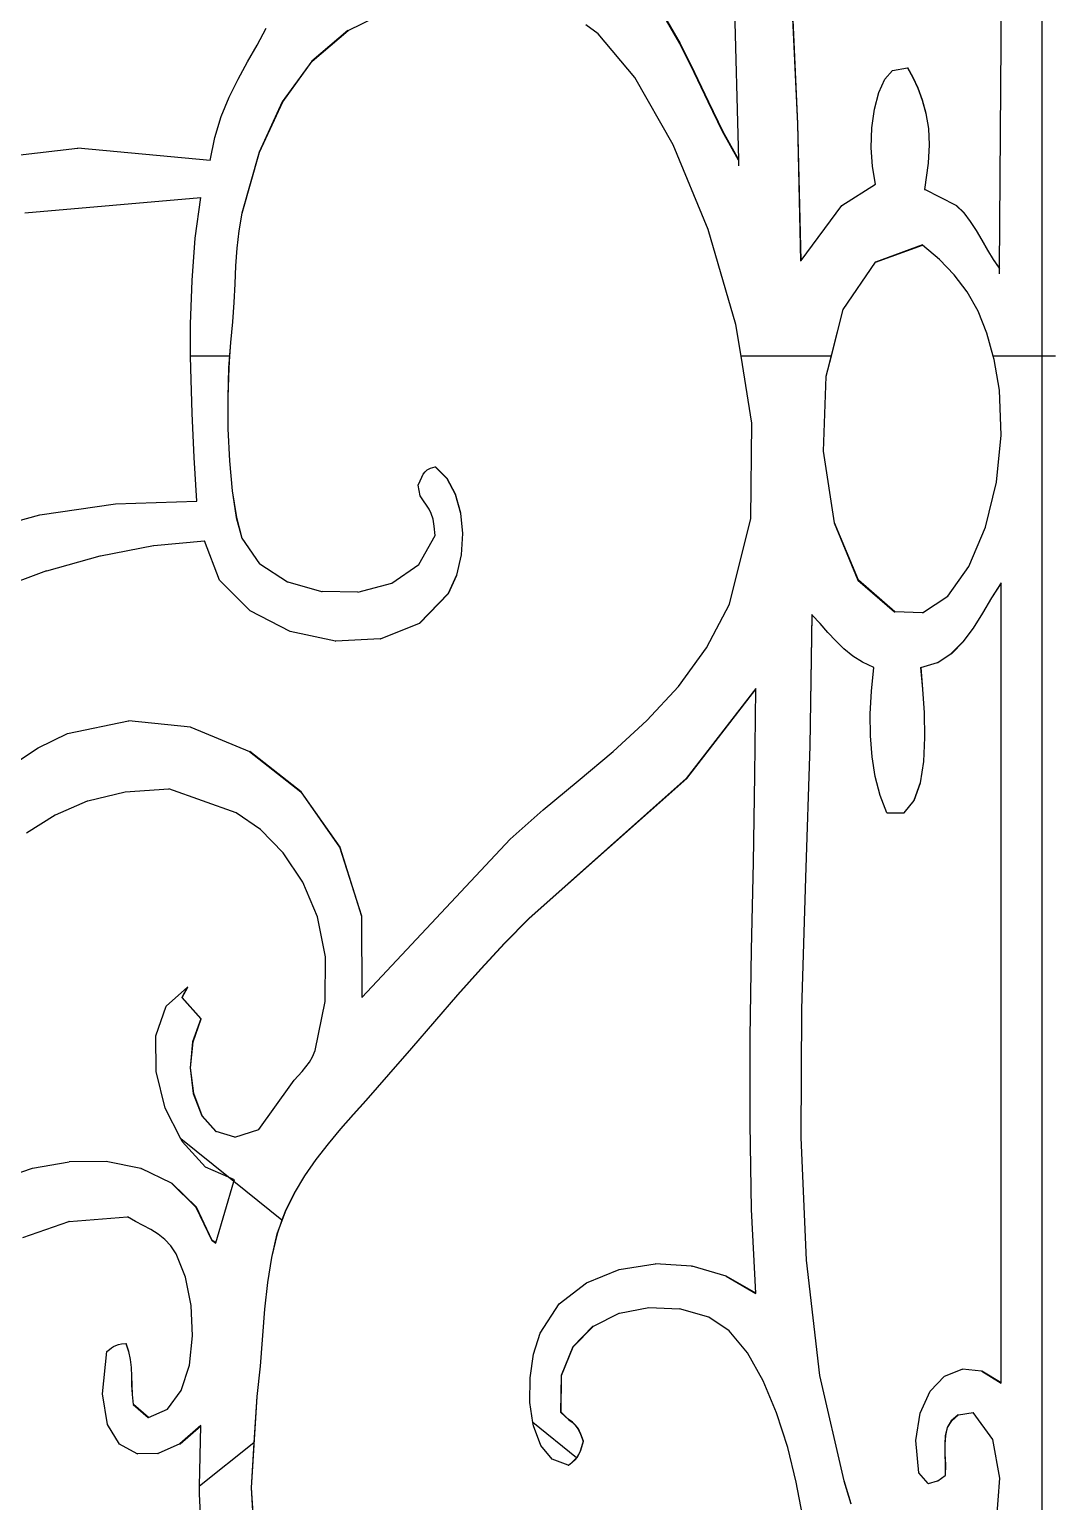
# Model space of a CAD drawing. Header units: inches. Extents: x -343 to 13887, y -13069 to -746.
# Drawn here: x 3770.8 to 3778.86, y -9106.87 to -9095.31 of the extents above; entities that cross this region are included whole.
import ezdxf

# ---------------------------------------------------------------- set-up
doc = ezdxf.new("R2010")
doc.units = ezdxf.units.IN
doc.header["$LTSCALE"] = 17
doc.header["$MEASUREMENT"] = 0
doc.layers.add('OUTLINE', color=1, linetype='Continuous', lineweight=25)

msp = doc.modelspace()

# ---------------------------------------------------------------- linework, layer by layer
for p, q in [((3778.419, -9097.187), (3778.478, -9088.939)), ((3776.269, -9092.613), (3776.371, -9096.334)), ((3776.782, -9094.949), (3776.834, -9096.055)), ((3776.837, -9096.055), (3776.785, -9094.949)), ((3773.305, -9095.321), (3773.642, -9095.155)), ((3775.909, -9095.424), (3775.786, -9095.211)), ((3775.788, -9095.211), (3775.912, -9095.424)), ((3772.589, -9095.436), (3772.661, -9095.304)), ((3773.303, -9095.321), (3773.018, -9095.562)), ((3773.021, -9095.562), (3773.305, -9095.321)), ((3773.303, -9095.321), (3773.305, -9095.321)), ((3775.268, -9095.346), (3775.17, -9095.277)), ((3775.556, -9095.689), (3775.268, -9095.346)), ((3772.514, -9095.568), (3772.589, -9095.436)), ((3776.022, -9095.65), (3775.909, -9095.424)), ((3775.909, -9095.424), (3775.912, -9095.424)), ((3775.912, -9095.424), (3776.024, -9095.65)), ((3772.44, -9095.703), (3772.514, -9095.568)), ((3773.018, -9095.562), (3772.787, -9095.88)), ((3772.79, -9095.88), (3773.021, -9095.562)), ((3773.018, -9095.562), (3773.021, -9095.562)), ((3772.37, -9095.845), (3772.44, -9095.703)), ((3775.856, -9096.22), (3775.556, -9095.689)), ((3776.131, -9095.882), (3776.022, -9095.65)), ((3776.022, -9095.65), (3776.024, -9095.65)), ((3776.024, -9095.65), (3776.134, -9095.882)), ((3777.471, -9095.808), (3777.519, -9095.704)), ((3777.519, -9095.704), (3777.58, -9095.636)), ((3777.58, -9095.636), (3777.697, -9095.615)), ((3777.697, -9095.615), (3777.7, -9095.615)), ((3777.697, -9095.615), (3777.738, -9095.691)), ((3777.741, -9095.691), (3777.7, -9095.615)), ((3777.738, -9095.691), (3777.741, -9095.691)), ((3777.738, -9095.691), (3777.778, -9095.775)), ((3777.78, -9095.775), (3777.741, -9095.691)), ((3777.437, -9095.938), (3777.471, -9095.808)), ((3777.778, -9095.775), (3777.78, -9095.775)), ((3777.778, -9095.775), (3777.813, -9095.869)), ((3777.816, -9095.869), (3777.78, -9095.775)), ((3772.308, -9095.996), (3772.37, -9095.845)), ((3772.787, -9095.88), (3772.605, -9096.277)), ((3772.608, -9096.277), (3772.79, -9095.88)), ((3772.787, -9095.88), (3772.79, -9095.88)), ((3776.245, -9096.115), (3776.131, -9095.882)), ((3776.131, -9095.882), (3776.134, -9095.882)), ((3776.134, -9095.882), (3776.248, -9096.115)), ((3777.417, -9096.085), (3777.437, -9095.938)), ((3777.813, -9095.869), (3777.816, -9095.869)), ((3777.813, -9095.869), (3777.842, -9095.974)), ((3777.845, -9095.974), (3777.816, -9095.869)), ((3772.257, -9096.161), (3772.308, -9095.996)), ((3776.834, -9096.055), (3776.837, -9096.055)), ((3776.834, -9096.055), (3776.858, -9097.129)), ((3776.861, -9097.126), (3776.837, -9096.055)), ((3777.842, -9095.974), (3777.845, -9095.974)), ((3777.842, -9095.974), (3777.861, -9096.09)), ((3777.864, -9096.09), (3777.845, -9095.974)), ((3772.22, -9096.341), (3772.257, -9096.161)), ((3776.371, -9096.339), (3776.245, -9096.115)), ((3776.245, -9096.115), (3776.248, -9096.115)), ((3776.248, -9096.115), (3776.371, -9096.334)), ((3777.412, -9096.239), (3777.417, -9096.085)), ((3777.861, -9096.09), (3777.864, -9096.09)), ((3777.861, -9096.09), (3777.868, -9096.219)), ((3777.871, -9096.219), (3777.864, -9096.09)), ((3770.168, -9096.364), (3771.179, -9096.245)), ((3771.179, -9096.245), (3771.182, -9096.245)), ((3771.182, -9096.245), (3771.181, -9096.245)), ((3772.22, -9096.341), (3771.182, -9096.245)), ((3772.605, -9096.277), (3772.47, -9096.756)), ((3772.473, -9096.756), (3772.608, -9096.277)), ((3772.605, -9096.277), (3772.608, -9096.277)), ((3776.132, -9096.885), (3775.856, -9096.22)), ((3777.422, -9096.389), (3777.412, -9096.239)), ((3777.868, -9096.219), (3777.859, -9096.362)), ((3777.862, -9096.362), (3777.871, -9096.219)), ((3777.868, -9096.219), (3777.871, -9096.219)), ((3776.371, -9096.334), (3776.371, -9096.339)), ((3776.372, -9096.341), (3776.371, -9096.339)), ((3776.372, -9096.383), (3776.372, -9096.341)), ((3777.447, -9096.528), (3777.422, -9096.389)), ((3777.859, -9096.362), (3777.83, -9096.569)), ((3777.833, -9096.569), (3777.862, -9096.362)), ((3777.859, -9096.362), (3777.862, -9096.362)), ((3770.766, -9096.752), (3772.146, -9096.632)), ((3772.104, -9096.951), (3772.146, -9096.632)), ((3777.182, -9096.694), (3777.447, -9096.528)), ((3777.83, -9096.569), (3777.833, -9096.569)), ((3778.08, -9096.694), (3777.833, -9096.569)), ((3776.861, -9097.126), (3777.182, -9096.694)), ((3778.08, -9096.694), (3778.083, -9096.694)), ((3778.08, -9096.694), (3778.139, -9096.753)), ((3778.141, -9096.753), (3778.083, -9096.694)), ((3778.139, -9096.753), (3778.141, -9096.753)), ((3778.139, -9096.753), (3778.19, -9096.82)), ((3778.193, -9096.82), (3778.141, -9096.753)), ((3772.47, -9096.756), (3772.445, -9096.893)), ((3772.448, -9096.893), (3772.473, -9096.756)), ((3772.47, -9096.756), (3772.473, -9096.756)), ((3778.19, -9096.82), (3778.193, -9096.82)), ((3778.19, -9096.82), (3778.237, -9096.892)), ((3778.24, -9096.892), (3778.193, -9096.82)), ((3772.078, -9097.284), (3772.104, -9096.951)), ((3772.445, -9096.893), (3772.429, -9097.031)), ((3772.432, -9097.031), (3772.448, -9096.893)), ((3772.445, -9096.893), (3772.448, -9096.893)), ((3776.35, -9097.631), (3776.132, -9096.885)), ((3778.237, -9096.892), (3778.24, -9096.892)), ((3778.237, -9096.892), (3778.281, -9096.968)), ((3778.284, -9096.968), (3778.24, -9096.892)), ((3778.281, -9096.968), (3778.325, -9097.045)), ((3778.281, -9096.968), (3778.284, -9096.968)), ((3778.328, -9097.045), (3778.284, -9096.968)), ((3772.429, -9097.031), (3772.42, -9097.169)), ((3772.422, -9097.169), (3772.432, -9097.031)), ((3772.429, -9097.031), (3772.432, -9097.031)), ((3777.815, -9097.005), (3777.445, -9097.139)), ((3777.445, -9097.139), (3777.816, -9097.006)), ((3777.816, -9097.006), (3777.815, -9097.005)), ((3777.948, -9097.119), (3777.816, -9097.006)), ((3778.325, -9097.045), (3778.328, -9097.045)), ((3778.325, -9097.045), (3778.37, -9097.12)), ((3778.373, -9097.12), (3778.328, -9097.045)), ((3772.42, -9097.169), (3772.413, -9097.311)), ((3772.416, -9097.311), (3772.422, -9097.169)), ((3772.42, -9097.169), (3772.422, -9097.169)), ((3776.858, -9097.129), (3776.861, -9097.126)), ((3777.442, -9097.139), (3777.19, -9097.512)), ((3777.193, -9097.512), (3777.445, -9097.139)), ((3777.445, -9097.139), (3777.442, -9097.139)), ((3778.064, -9097.24), (3777.948, -9097.119)), ((3778.37, -9097.12), (3778.373, -9097.12)), ((3778.37, -9097.12), (3778.419, -9097.191)), ((3778.419, -9097.187), (3778.373, -9097.12)), ((3778.419, -9097.191), (3778.419, -9097.187)), ((3778.419, -9097.233), (3778.419, -9097.191)), ((3772.067, -9097.626), (3772.078, -9097.284)), ((3772.413, -9097.311), (3772.406, -9097.457)), ((3772.409, -9097.457), (3772.416, -9097.311)), ((3772.413, -9097.311), (3772.416, -9097.311)), ((3778.165, -9097.373), (3778.064, -9097.24)), ((3778.251, -9097.524), (3778.165, -9097.373)), ((3772.406, -9097.457), (3772.397, -9097.61)), ((3772.399, -9097.61), (3772.409, -9097.457)), ((3772.406, -9097.457), (3772.409, -9097.457)), ((3777.059, -9098.037), (3777.193, -9097.512)), ((3777.19, -9097.512), (3777.097, -9097.878)), ((3777.19, -9097.512), (3777.193, -9097.512)), ((3778.321, -9097.699), (3778.251, -9097.524)), ((3772.067, -9097.878), (3772.067, -9097.626)), ((3772.397, -9097.61), (3772.381, -9097.772)), ((3772.384, -9097.772), (3772.399, -9097.61)), ((3772.397, -9097.61), (3772.399, -9097.61)), ((3776.39, -9097.878), (3776.35, -9097.631)), ((3772.368, -9097.969), (3772.384, -9097.772)), ((3772.381, -9097.772), (3772.373, -9097.878)), ((3772.381, -9097.772), (3772.384, -9097.772)), ((3778.37, -9097.878), (3778.321, -9097.699)), ((3772.373, -9097.878), (3772.067, -9097.878)), ((3772.068, -9097.975), (3772.067, -9097.878)), ((3772.373, -9097.878), (3772.366, -9097.969)), ((3776.474, -9098.405), (3776.39, -9097.878)), ((3777.097, -9097.878), (3776.39, -9097.878)), ((3777.097, -9097.878), (3777.056, -9098.037)), ((3778.377, -9097.904), (3778.37, -9097.878)), ((3778.86, -9097.878), (3778.37, -9097.878)), ((3778.419, -9098.145), (3778.377, -9097.904)), ((3772.078, -9098.326), (3772.068, -9097.975)), ((3772.366, -9097.969), (3772.358, -9098.2)), ((3772.361, -9098.2), (3772.368, -9097.969)), ((3772.366, -9097.969), (3772.368, -9097.969)), ((3777.056, -9098.037), (3777.034, -9098.625)), ((3777.037, -9098.625), (3777.059, -9098.037)), ((3777.056, -9098.037), (3777.059, -9098.037)), ((3772.358, -9098.2), (3772.361, -9098.2)), ((3772.358, -9098.2), (3772.36, -9098.448)), ((3772.363, -9098.448), (3772.361, -9098.2)), ((3778.434, -9098.5), (3778.419, -9098.145)), ((3772.095, -9098.674), (3772.078, -9098.326)), ((3772.36, -9098.448), (3772.363, -9098.448)), ((3772.36, -9098.448), (3772.372, -9098.699)), ((3772.375, -9098.699), (3772.363, -9098.448)), ((3776.468, -9099.154), (3776.474, -9098.405)), ((3778.396, -9098.869), (3778.434, -9098.5)), ((3772.116, -9099.016), (3772.095, -9098.674)), ((3772.372, -9098.699), (3772.375, -9098.699)), ((3772.372, -9098.699), (3772.394, -9098.936)), ((3772.397, -9098.936), (3772.375, -9098.699)), ((3777.034, -9098.625), (3777.12, -9099.188)), ((3777.034, -9098.625), (3777.037, -9098.625)), ((3777.123, -9099.188), (3777.037, -9098.625)), ((3773.87, -9098.856), (3773.883, -9098.828)), ((3773.883, -9098.828), (3773.894, -9098.804)), ((3773.894, -9098.804), (3773.908, -9098.786)), ((3773.908, -9098.786), (3773.926, -9098.771)), ((3773.926, -9098.771), (3773.951, -9098.758)), ((3773.951, -9098.758), (3773.987, -9098.747)), ((3773.987, -9098.747), (3773.989, -9098.747)), ((3773.987, -9098.747), (3774.078, -9098.839)), ((3774.081, -9098.839), (3773.989, -9098.747)), ((3772.394, -9098.936), (3772.397, -9098.936)), ((3772.394, -9098.936), (3772.426, -9099.144)), ((3772.429, -9099.144), (3772.397, -9098.936)), ((3773.854, -9098.892), (3773.87, -9098.856)), ((3773.869, -9098.975), (3773.854, -9098.892)), ((3774.078, -9098.839), (3774.145, -9098.963)), ((3774.078, -9098.839), (3774.081, -9098.839)), ((3774.148, -9098.963), (3774.081, -9098.839)), ((3778.309, -9099.222), (3778.396, -9098.869)), ((3770.882, -9099.124), (3771.476, -9099.037)), ((3771.476, -9099.037), (3772.116, -9099.016)), ((3773.895, -9099.014), (3773.869, -9098.975)), ((3773.919, -9099.048), (3773.895, -9099.014)), ((3773.94, -9099.079), (3773.919, -9099.048)), ((3774.145, -9098.963), (3774.186, -9099.111)), ((3774.145, -9098.963), (3774.148, -9098.963)), ((3774.189, -9099.111), (3774.148, -9098.963)), ((3770.335, -9099.274), (3770.882, -9099.124)), ((3772.426, -9099.144), (3772.429, -9099.144)), ((3772.426, -9099.144), (3772.47, -9099.307)), ((3772.473, -9099.307), (3772.429, -9099.144)), ((3773.957, -9099.114), (3773.94, -9099.079)), ((3773.971, -9099.157), (3773.957, -9099.114)), ((3773.981, -9099.213), (3773.971, -9099.157)), ((3774.186, -9099.111), (3774.189, -9099.111)), ((3774.186, -9099.111), (3774.202, -9099.272)), ((3774.205, -9099.272), (3774.189, -9099.111)), ((3776.299, -9099.825), (3776.468, -9099.154)), ((3773.859, -9099.515), (3773.987, -9099.286)), ((3773.987, -9099.286), (3773.981, -9099.213)), ((3774.202, -9099.272), (3774.192, -9099.438)), ((3774.195, -9099.438), (3774.205, -9099.272)), ((3774.202, -9099.272), (3774.205, -9099.272)), ((3777.12, -9099.188), (3777.123, -9099.188)), ((3777.12, -9099.188), (3777.308, -9099.638)), ((3777.311, -9099.638), (3777.123, -9099.188)), ((3778.179, -9099.531), (3778.309, -9099.222)), ((3771.36, -9099.446), (3771.776, -9099.364)), ((3771.776, -9099.364), (3771.778, -9099.364)), ((3771.778, -9099.364), (3772.175, -9099.328)), ((3772.295, -9099.638), (3772.175, -9099.328)), ((3772.47, -9099.307), (3772.607, -9099.51)), ((3772.47, -9099.307), (3772.473, -9099.307)), ((3772.61, -9099.51), (3772.473, -9099.307)), ((3770.938, -9099.565), (3771.357, -9099.446)), ((3771.357, -9099.446), (3771.36, -9099.446)), ((3772.607, -9099.51), (3772.61, -9099.51)), ((3772.61, -9099.51), (3772.827, -9099.651)), ((3773.646, -9099.662), (3773.859, -9099.515)), ((3774.192, -9099.438), (3774.154, -9099.597)), ((3774.157, -9099.597), (3774.195, -9099.438)), ((3774.192, -9099.438), (3774.195, -9099.438)), ((3770.935, -9099.565), (3770.526, -9099.717)), ((3770.935, -9099.565), (3770.938, -9099.565)), ((3772.534, -9099.878), (3772.295, -9099.638)), ((3774.154, -9099.597), (3774.09, -9099.742)), ((3774.092, -9099.742), (3774.157, -9099.597)), ((3774.154, -9099.597), (3774.157, -9099.597)), ((3777.308, -9099.638), (3777.594, -9099.887)), ((3777.308, -9099.638), (3777.311, -9099.638)), ((3777.597, -9099.887), (3777.311, -9099.638)), ((3778.013, -9099.764), (3778.179, -9099.531)), ((3772.827, -9099.651), (3772.83, -9099.651)), ((3772.83, -9099.651), (3773.096, -9099.726)), ((3773.096, -9099.726), (3773.099, -9099.726)), ((3773.38, -9099.731), (3773.099, -9099.726)), ((3773.38, -9099.731), (3773.646, -9099.662)), ((3774.09, -9099.742), (3773.864, -9099.976)), ((3773.867, -9099.976), (3774.092, -9099.742)), ((3774.09, -9099.742), (3774.092, -9099.742)), ((3778.434, -9099.659), (3778.357, -9099.776)), ((3778.36, -9099.776), (3778.434, -9099.664)), ((3778.434, -9099.664), (3778.434, -9099.659)), ((3778.434, -9105.941), (3778.434, -9099.664)), ((3776.118, -9100.169), (3776.299, -9099.825)), ((3777.816, -9099.893), (3778.013, -9099.764)), ((3778.357, -9099.776), (3778.285, -9099.896)), ((3778.288, -9099.896), (3778.36, -9099.776)), ((3778.36, -9099.776), (3778.357, -9099.776)), ((3772.85, -9100.041), (3772.534, -9099.878)), ((3773.558, -9100.098), (3773.864, -9099.976)), ((3773.864, -9099.976), (3773.867, -9099.976)), ((3776.946, -9099.908), (3776.929, -9100.937)), ((3776.932, -9100.937), (3776.949, -9099.911)), ((3776.949, -9099.911), (3776.946, -9099.908)), ((3777.01, -9099.978), (3776.949, -9099.911)), ((3777.072, -9100.047), (3777.01, -9099.978)), ((3777.594, -9099.887), (3777.597, -9099.887)), ((3777.816, -9099.893), (3777.597, -9099.887)), ((3778.285, -9099.896), (3778.212, -9100.013)), ((3778.215, -9100.013), (3778.288, -9099.896)), ((3778.285, -9099.896), (3778.288, -9099.896)), ((3773.204, -9100.117), (3772.85, -9100.041)), ((3773.555, -9100.098), (3773.207, -9100.117)), ((3773.555, -9100.098), (3773.558, -9100.098)), ((3777.134, -9100.114), (3777.072, -9100.047)), ((3778.212, -9100.013), (3778.132, -9100.121)), ((3778.135, -9100.121), (3778.215, -9100.013)), ((3778.212, -9100.013), (3778.215, -9100.013)), ((3773.204, -9100.117), (3773.207, -9100.117)), ((3775.898, -9100.471), (3776.118, -9100.169)), ((3777.198, -9100.176), (3777.134, -9100.114)), ((3777.267, -9100.233), (3777.198, -9100.176)), ((3777.935, -9100.283), (3778.041, -9100.214)), ((3778.132, -9100.121), (3778.041, -9100.214)), ((3778.041, -9100.214), (3778.044, -9100.214)), ((3778.044, -9100.214), (3778.135, -9100.121)), ((3778.132, -9100.121), (3778.135, -9100.121)), ((3777.345, -9100.282), (3777.267, -9100.233)), ((3777.432, -9100.323), (3777.345, -9100.282)), ((3777.414, -9100.509), (3777.432, -9100.323)), ((3777.801, -9100.323), (3777.803, -9100.323)), ((3777.801, -9100.323), (3777.815, -9100.492)), ((3777.803, -9100.323), (3777.932, -9100.283)), ((3777.818, -9100.492), (3777.803, -9100.323)), ((3777.932, -9100.283), (3777.935, -9100.283)), ((3775.651, -9100.739), (3775.898, -9100.471)), ((3776.505, -9100.489), (3775.96, -9101.194)), ((3775.963, -9101.194), (3776.505, -9100.493)), ((3776.499, -9101.169), (3776.505, -9100.493)), ((3776.505, -9100.493), (3776.505, -9100.489)), ((3777.405, -9100.688), (3777.414, -9100.509)), ((3777.815, -9100.492), (3777.818, -9100.492)), ((3777.815, -9100.492), (3777.827, -9100.68)), ((3777.83, -9100.68), (3777.818, -9100.492)), ((3777.827, -9100.68), (3777.83, -9100.68)), ((3777.827, -9100.68), (3777.831, -9100.873)), ((3777.834, -9100.873), (3777.83, -9100.68)), ((3771.1, -9100.841), (3771.578, -9100.742)), ((3771.578, -9100.742), (3771.581, -9100.742)), ((3772.066, -9100.792), (3771.581, -9100.742)), ((3772.066, -9100.792), (3772.069, -9100.792)), ((3772.069, -9100.792), (3772.53, -9100.982)), ((3775.385, -9100.983), (3775.651, -9100.739)), ((3777.406, -9100.86), (3777.405, -9100.688)), ((3770.871, -9100.953), (3771.1, -9100.841)), ((3777.419, -9101.024), (3777.406, -9100.86)), ((3777.831, -9100.873), (3777.823, -9101.061)), ((3777.826, -9101.061), (3777.834, -9100.873)), ((3777.831, -9100.873), (3777.834, -9100.873)), ((3770.661, -9101.093), (3770.871, -9100.953)), ((3772.53, -9100.982), (3772.932, -9101.3)), ((3772.53, -9100.982), (3772.533, -9100.982)), ((3772.935, -9101.3), (3772.533, -9100.982)), ((3775.11, -9101.214), (3775.385, -9100.983)), ((3776.929, -9100.937), (3776.895, -9101.976)), ((3776.898, -9101.976), (3776.932, -9100.937)), ((3776.929, -9100.937), (3776.932, -9100.937)), ((3777.444, -9101.18), (3777.419, -9101.024)), ((3777.823, -9101.061), (3777.796, -9101.23)), ((3777.799, -9101.23), (3777.826, -9101.061)), ((3777.823, -9101.061), (3777.826, -9101.061)), ((3775.96, -9101.194), (3774.723, -9102.293)), ((3774.726, -9102.293), (3775.963, -9101.194)), ((3774.837, -9101.44), (3775.11, -9101.214)), ((3775.963, -9101.194), (3775.96, -9101.194)), ((3776.487, -9101.854), (3776.499, -9101.169)), ((3777.483, -9101.327), (3777.444, -9101.18)), ((3777.796, -9101.23), (3777.746, -9101.368)), ((3777.749, -9101.368), (3777.799, -9101.23)), ((3777.796, -9101.23), (3777.799, -9101.23)), ((3771.005, -9101.479), (3771.257, -9101.369)), ((3771.257, -9101.369), (3771.26, -9101.369)), ((3771.26, -9101.369), (3771.552, -9101.3)), ((3771.554, -9101.3), (3771.552, -9101.3)), ((3771.554, -9101.3), (3771.896, -9101.277)), ((3772.426, -9101.464), (3771.896, -9101.277)), ((3772.932, -9101.3), (3772.935, -9101.3)), ((3772.932, -9101.3), (3773.238, -9101.735)), ((3773.24, -9101.735), (3772.935, -9101.3)), ((3777.535, -9101.464), (3777.483, -9101.327)), ((3777.746, -9101.368), (3777.668, -9101.464)), ((3777.671, -9101.464), (3777.749, -9101.368)), ((3777.746, -9101.368), (3777.749, -9101.368)), ((3770.778, -9101.622), (3771.002, -9101.479)), ((3771.002, -9101.479), (3771.005, -9101.479)), ((3772.616, -9101.596), (3772.426, -9101.464)), ((3774.576, -9101.671), (3774.837, -9101.44)), ((3777.535, -9101.464), (3777.668, -9101.464)), ((3777.668, -9101.464), (3777.671, -9101.464)), ((3772.795, -9101.779), (3772.616, -9101.596)), ((3773.415, -9102.912), (3774.576, -9101.671)), ((3772.949, -9102.008), (3772.795, -9101.779)), ((3773.238, -9101.735), (3773.41, -9102.277)), ((3773.238, -9101.735), (3773.24, -9101.735)), ((3773.412, -9102.277), (3773.24, -9101.735)), ((3776.473, -9102.541), (3776.487, -9101.854)), ((3773.064, -9102.281), (3772.949, -9102.008)), ((3776.895, -9101.976), (3776.865, -9103.007)), ((3776.868, -9103.007), (3776.898, -9101.976)), ((3776.895, -9101.976), (3776.898, -9101.976)), ((3773.127, -9102.594), (3773.064, -9102.281)), ((3773.41, -9102.277), (3773.412, -9102.915)), ((3773.41, -9102.277), (3773.412, -9102.277)), ((3773.415, -9102.912), (3773.412, -9102.277)), ((3774.723, -9102.293), (3774.533, -9102.488)), ((3774.536, -9102.488), (3774.726, -9102.293)), ((3774.723, -9102.293), (3774.726, -9102.293)), ((3774.533, -9102.488), (3774.347, -9102.688)), ((3774.349, -9102.688), (3774.536, -9102.488)), ((3774.533, -9102.488), (3774.536, -9102.488)), ((3773.125, -9102.945), (3773.127, -9102.594)), ((3776.462, -9103.226), (3776.473, -9102.541)), ((3774.347, -9102.688), (3774.163, -9102.894)), ((3774.166, -9102.894), (3774.349, -9102.688)), ((3774.347, -9102.688), (3774.349, -9102.688)), ((3771.874, -9102.983), (3772.043, -9102.832)), ((3772.04, -9102.837), (3771.999, -9102.915)), ((3772.001, -9102.915), (3772.046, -9102.832)), ((3772.046, -9102.832), (3772.04, -9102.837)), ((3772.043, -9102.832), (3772.04, -9102.837)), ((3772.043, -9102.832), (3772.046, -9102.832)), ((3771.795, -9103.216), (3771.874, -9102.983)), ((3771.999, -9102.915), (3772.001, -9102.915)), ((3771.999, -9102.915), (3772.146, -9103.081)), ((3772.149, -9103.081), (3772.001, -9102.915)), ((3773.044, -9103.33), (3773.125, -9102.945)), ((3773.412, -9102.915), (3773.415, -9102.912)), ((3774.163, -9102.894), (3773.982, -9103.102)), ((3773.985, -9103.102), (3774.166, -9102.894)), ((3774.163, -9102.894), (3774.166, -9102.894)), ((3772.146, -9103.081), (3772.083, -9103.262)), ((3772.086, -9103.262), (3772.149, -9103.081)), ((3772.146, -9103.081), (3772.149, -9103.081)), ((3773.982, -9103.102), (3773.802, -9103.311)), ((3773.805, -9103.311), (3773.985, -9103.102)), ((3773.982, -9103.102), (3773.985, -9103.102)), ((3776.865, -9103.007), (3776.86, -9104.014)), ((3776.863, -9104.014), (3776.868, -9103.007)), ((3776.865, -9103.007), (3776.868, -9103.007)), ((3771.797, -9103.495), (3771.795, -9103.216)), ((3776.461, -9103.906), (3776.462, -9103.226)), ((3772.083, -9103.262), (3772.064, -9103.467)), ((3772.067, -9103.467), (3772.086, -9103.262)), ((3772.083, -9103.262), (3772.086, -9103.262)), ((3773.025, -9103.379), (3773.044, -9103.33)), ((3773.802, -9103.311), (3773.622, -9103.519)), ((3773.625, -9103.519), (3773.805, -9103.311)), ((3773.802, -9103.311), (3773.805, -9103.311)), ((3772.973, -9103.46), (3773.001, -9103.422)), ((3773.001, -9103.422), (3773.025, -9103.379)), ((3771.868, -9103.784), (3771.797, -9103.495)), ((3772.064, -9103.467), (3772.067, -9103.467)), ((3772.064, -9103.467), (3772.088, -9103.669)), ((3772.091, -9103.669), (3772.067, -9103.467)), ((3772.853, -9103.6), (3772.881, -9103.563)), ((3772.881, -9103.563), (3772.912, -9103.529)), ((3772.912, -9103.529), (3772.943, -9103.495)), ((3772.943, -9103.495), (3772.973, -9103.46)), ((3773.622, -9103.519), (3773.442, -9103.724)), ((3773.445, -9103.724), (3773.625, -9103.519)), ((3773.622, -9103.519), (3773.625, -9103.519)), ((3772.088, -9103.669), (3772.155, -9103.844)), ((3772.088, -9103.669), (3772.091, -9103.669)), ((3772.158, -9103.844), (3772.091, -9103.669)), ((3772.602, -9103.952), (3772.853, -9103.6)), ((3771.989, -9104.023), (3771.868, -9103.784)), ((3773.442, -9103.724), (3773.344, -9103.833)), ((3773.347, -9103.833), (3773.445, -9103.724)), ((3773.442, -9103.724), (3773.445, -9103.724)), ((3772.155, -9103.844), (3772.158, -9103.844)), ((3772.155, -9103.844), (3772.264, -9103.967)), ((3772.267, -9103.967), (3772.158, -9103.844)), ((3773.344, -9103.833), (3773.245, -9103.945)), ((3773.248, -9103.945), (3773.347, -9103.833)), ((3773.344, -9103.833), (3773.347, -9103.833)), ((3776.473, -9104.578), (3776.461, -9103.906)), ((3772.001, -9104.046), (3771.989, -9104.023)), ((3772.365, -9104.326), (3771.989, -9104.023)), ((3772.264, -9103.967), (3772.267, -9103.967)), ((3772.413, -9104.011), (3772.267, -9103.967)), ((3772.413, -9104.011), (3772.602, -9103.952)), ((3773.245, -9103.945), (3773.147, -9104.063)), ((3773.149, -9104.063), (3773.248, -9103.945)), ((3773.245, -9103.945), (3773.248, -9103.945)), ((3776.86, -9104.014), (3776.863, -9104.014)), ((3776.86, -9104.014), (3776.9, -9104.978)), ((3776.903, -9104.978), (3776.863, -9104.014)), ((3772.185, -9104.246), (3772.001, -9104.046)), ((3773.147, -9104.063), (3773.051, -9104.186)), ((3773.054, -9104.186), (3773.149, -9104.063)), ((3773.147, -9104.063), (3773.149, -9104.063)), ((3770.556, -9104.346), (3770.824, -9104.254)), ((3770.824, -9104.254), (3771.112, -9104.204)), ((3771.404, -9104.202), (3771.112, -9104.204)), ((3771.675, -9104.256), (3771.404, -9104.202)), ((3771.675, -9104.256), (3771.678, -9104.256)), ((3771.917, -9104.373), (3771.678, -9104.256)), ((3772.365, -9104.326), (3772.185, -9104.246)), ((3773.051, -9104.186), (3772.961, -9104.315)), ((3772.964, -9104.315), (3773.054, -9104.186)), ((3773.051, -9104.186), (3773.054, -9104.186)), ((3771.917, -9104.373), (3771.92, -9104.373)), ((3771.917, -9104.373), (3772.109, -9104.56)), ((3772.112, -9104.56), (3771.92, -9104.373)), ((3772.264, -9104.842), (3772.407, -9104.36)), ((3772.411, -9104.346), (3772.365, -9104.326)), ((3772.407, -9104.36), (3772.365, -9104.326)), ((3772.407, -9104.36), (3772.411, -9104.346)), ((3772.784, -9104.663), (3772.407, -9104.36)), ((3772.961, -9104.315), (3772.88, -9104.451)), ((3772.882, -9104.451), (3772.964, -9104.315)), ((3772.961, -9104.315), (3772.964, -9104.315)), ((3772.88, -9104.451), (3772.809, -9104.595)), ((3772.811, -9104.595), (3772.882, -9104.451)), ((3772.88, -9104.451), (3772.882, -9104.451)), ((3772.109, -9104.56), (3772.112, -9104.56)), ((3772.109, -9104.56), (3772.234, -9104.823)), ((3772.237, -9104.823), (3772.112, -9104.56)), ((3772.748, -9104.77), (3772.811, -9104.595)), ((3772.809, -9104.595), (3772.784, -9104.663)), ((3772.809, -9104.595), (3772.811, -9104.595)), ((3776.505, -9105.236), (3776.473, -9104.578)), ((3770.75, -9104.8), (3771.111, -9104.673)), ((3771.114, -9104.673), (3771.111, -9104.673)), ((3771.114, -9104.673), (3771.572, -9104.637)), ((3771.634, -9104.672), (3771.572, -9104.637)), ((3771.695, -9104.705), (3771.634, -9104.672)), ((3771.755, -9104.737), (3771.695, -9104.705)), ((3772.784, -9104.663), (3772.746, -9104.77)), ((3771.812, -9104.773), (3771.755, -9104.737)), ((3771.865, -9104.814), (3771.812, -9104.773)), ((3771.912, -9104.864), (3771.865, -9104.814)), ((3772.234, -9104.823), (3772.237, -9104.823)), ((3772.264, -9104.842), (3772.237, -9104.823)), ((3772.237, -9104.823), (3772.264, -9104.844)), ((3772.264, -9104.844), (3772.264, -9104.842)), ((3772.746, -9104.77), (3772.701, -9104.956)), ((3772.704, -9104.956), (3772.748, -9104.77)), ((3772.746, -9104.77), (3772.748, -9104.77)), ((3771.954, -9104.927), (3771.912, -9104.864)), ((3772.027, -9105.11), (3771.954, -9104.927)), ((3772.701, -9104.956), (3772.67, -9105.153)), ((3772.673, -9105.153), (3772.704, -9104.956)), ((3772.701, -9104.956), (3772.704, -9104.956)), ((3775.175, -9105.154), (3775.433, -9105.05)), ((3775.433, -9105.05), (3775.716, -9105.007)), ((3775.716, -9105.007), (3775.718, -9105.007)), ((3776.002, -9105.025), (3775.718, -9105.007)), ((3776.002, -9105.025), (3776.005, -9105.025)), ((3776.272, -9105.102), (3776.005, -9105.025)), ((3776.9, -9104.978), (3776.903, -9104.978)), ((3776.9, -9104.978), (3777.006, -9105.883)), ((3777.008, -9105.883), (3776.903, -9104.978)), ((3772.071, -9105.333), (3772.027, -9105.11)), ((3772.67, -9105.153), (3772.648, -9105.361)), ((3772.651, -9105.361), (3772.673, -9105.153)), ((3772.67, -9105.153), (3772.673, -9105.153)), ((3774.961, -9105.32), (3775.175, -9105.154)), ((3776.272, -9105.102), (3776.274, -9105.102)), ((3776.505, -9105.236), (3776.274, -9105.102)), ((3776.274, -9105.102), (3776.505, -9105.238)), ((3776.505, -9105.238), (3776.505, -9105.236)), ((3772.082, -9105.571), (3772.071, -9105.333)), ((3772.648, -9105.361), (3772.612, -9105.808)), ((3772.615, -9105.808), (3772.651, -9105.361)), ((3772.648, -9105.361), (3772.651, -9105.361)), ((3774.811, -9105.549), (3774.961, -9105.32)), ((3775.23, -9105.496), (3775.432, -9105.394)), ((3775.432, -9105.394), (3775.435, -9105.394)), ((3775.435, -9105.394), (3775.665, -9105.349)), ((3775.665, -9105.349), (3775.906, -9105.36)), ((3776.137, -9105.425), (3775.906, -9105.36)), ((3776.297, -9105.532), (3776.137, -9105.425)), ((3775.227, -9105.496), (3775.069, -9105.658)), ((3775.072, -9105.658), (3775.23, -9105.496)), ((3775.227, -9105.496), (3775.23, -9105.496)), ((3776.44, -9105.704), (3776.297, -9105.532)), ((3771.445, -9105.665), (3771.462, -9105.654)), ((3771.462, -9105.654), (3771.479, -9105.646)), ((3771.479, -9105.646), (3771.5, -9105.639)), ((3771.5, -9105.639), (3771.525, -9105.635)), ((3771.525, -9105.635), (3771.557, -9105.632)), ((3771.557, -9105.632), (3771.56, -9105.632)), ((3771.557, -9105.632), (3771.58, -9105.693)), ((3771.583, -9105.693), (3771.56, -9105.632)), ((3772.057, -9105.801), (3772.082, -9105.571)), ((3774.76, -9105.714), (3774.811, -9105.549)), ((3771.374, -9106.026), (3771.41, -9105.694)), ((3771.41, -9105.694), (3771.429, -9105.678)), ((3771.429, -9105.678), (3771.445, -9105.665)), ((3771.58, -9105.693), (3771.583, -9105.693)), ((3771.58, -9105.693), (3771.593, -9105.756)), ((3771.596, -9105.756), (3771.583, -9105.693)), ((3771.593, -9105.756), (3771.6, -9105.821)), ((3771.593, -9105.756), (3771.596, -9105.756)), ((3771.603, -9105.821), (3771.596, -9105.756)), ((3774.733, -9105.901), (3774.76, -9105.714)), ((3775.069, -9105.658), (3774.978, -9105.883)), ((3774.981, -9105.883), (3775.072, -9105.658)), ((3775.069, -9105.658), (3775.072, -9105.658)), ((3776.564, -9105.924), (3776.44, -9105.704)), ((3771.6, -9105.821), (3771.603, -9105.821)), ((3771.6, -9105.821), (3771.602, -9105.888)), ((3771.605, -9105.888), (3771.603, -9105.821)), ((3771.993, -9106.001), (3772.057, -9105.801)), ((3772.612, -9105.808), (3772.588, -9106.047)), ((3772.59, -9106.047), (3772.615, -9105.808)), ((3772.612, -9105.808), (3772.615, -9105.808)), ((3774.978, -9105.883), (3774.973, -9106.171)), ((3774.976, -9106.171), (3774.981, -9105.883)), ((3774.978, -9105.883), (3774.981, -9105.883)), ((3777.006, -9105.883), (3777.008, -9105.883)), ((3777.006, -9105.883), (3777.197, -9106.71)), ((3777.2, -9106.71), (3777.008, -9105.883)), ((3777.988, -9105.889), (3778.126, -9105.834)), ((3778.126, -9105.834), (3778.129, -9105.834)), ((3778.278, -9105.849), (3778.129, -9105.834)), ((3778.278, -9105.849), (3778.281, -9105.849)), ((3778.434, -9105.941), (3778.281, -9105.849)), ((3778.281, -9105.849), (3778.434, -9105.943)), ((3771.602, -9105.888), (3771.605, -9105.888)), ((3771.602, -9105.888), (3771.604, -9105.958)), ((3771.604, -9105.958), (3771.608, -9106.031)), ((3771.604, -9105.958), (3771.607, -9105.958)), ((3771.607, -9105.958), (3771.605, -9105.888)), ((3771.61, -9106.031), (3771.607, -9105.958)), ((3771.886, -9106.146), (3771.993, -9106.001)), ((3774.732, -9106.095), (3774.733, -9105.901)), ((3776.669, -9106.177), (3776.564, -9105.924)), ((3777.875, -9106.006), (3777.988, -9105.889)), ((3778.434, -9105.943), (3778.434, -9105.941)), ((3771.413, -9106.267), (3771.374, -9106.026)), ((3771.608, -9106.031), (3771.616, -9106.109)), ((3771.608, -9106.031), (3771.61, -9106.031)), ((3771.619, -9106.109), (3771.61, -9106.031)), ((3771.616, -9106.109), (3771.734, -9106.213)), ((3771.616, -9106.109), (3771.619, -9106.109)), ((3771.735, -9106.212), (3771.619, -9106.109)), ((3772.545, -9106.765), (3772.59, -9106.047)), ((3772.588, -9106.047), (3772.564, -9106.412)), ((3772.588, -9106.047), (3772.59, -9106.047)), ((3774.755, -9106.252), (3774.732, -9106.095)), ((3777.796, -9106.178), (3777.875, -9106.006)), ((3771.734, -9106.213), (3771.735, -9106.212)), ((3771.735, -9106.212), (3771.886, -9106.146)), ((3774.973, -9106.171), (3774.976, -9106.171)), ((3774.973, -9106.171), (3775.008, -9106.205)), ((3775.011, -9106.205), (3774.976, -9106.171)), ((3775.008, -9106.205), (3775.011, -9106.205)), ((3775.008, -9106.205), (3775.038, -9106.23)), ((3775.041, -9106.23), (3775.011, -9106.205)), ((3775.038, -9106.23), (3775.041, -9106.23)), ((3775.038, -9106.23), (3775.064, -9106.25)), ((3775.067, -9106.25), (3775.041, -9106.23)), ((3776.756, -9106.448), (3776.669, -9106.177)), ((3777.763, -9106.394), (3777.796, -9106.178)), ((3778.095, -9106.192), (3778.041, -9106.238)), ((3778.044, -9106.238), (3778.098, -9106.192)), ((3778.095, -9106.192), (3778.098, -9106.192)), ((3778.098, -9106.192), (3778.213, -9106.172)), ((3778.367, -9106.385), (3778.213, -9106.172)), ((3771.509, -9106.423), (3771.413, -9106.267)), ((3772.146, -9106.275), (3771.981, -9106.419)), ((3771.984, -9106.419), (3772.146, -9106.277)), ((3772.137, -9106.751), (3772.146, -9106.277)), ((3772.146, -9106.277), (3772.146, -9106.275)), ((3774.759, -9106.277), (3774.755, -9106.252)), ((3775.098, -9106.529), (3774.755, -9106.252)), ((3774.817, -9106.431), (3774.759, -9106.277)), ((3775.064, -9106.25), (3775.067, -9106.25)), ((3775.064, -9106.25), (3775.087, -9106.272)), ((3775.09, -9106.272), (3775.067, -9106.25)), ((3775.087, -9106.272), (3775.09, -9106.272)), ((3775.087, -9106.272), (3775.109, -9106.301)), ((3775.112, -9106.301), (3775.09, -9106.272)), ((3775.109, -9106.301), (3775.112, -9106.301)), ((3775.109, -9106.301), (3775.129, -9106.342)), ((3775.132, -9106.342), (3775.112, -9106.301)), ((3775.129, -9106.342), (3775.132, -9106.342)), ((3775.129, -9106.342), (3775.15, -9106.399)), ((3775.153, -9106.399), (3775.132, -9106.342)), ((3778.009, -9106.292), (3777.994, -9106.354)), ((3777.997, -9106.354), (3778.012, -9106.292)), ((3778.041, -9106.238), (3778.009, -9106.292)), ((3778.009, -9106.292), (3778.012, -9106.292)), ((3778.012, -9106.292), (3778.044, -9106.238)), ((3778.041, -9106.238), (3778.044, -9106.238)), ((3771.646, -9106.498), (3771.509, -9106.423)), ((3771.981, -9106.419), (3771.812, -9106.495)), ((3771.981, -9106.419), (3771.984, -9106.419)), ((3772.564, -9106.412), (3772.137, -9106.751)), ((3772.564, -9106.412), (3772.542, -9106.765)), ((3774.907, -9106.54), (3774.817, -9106.431)), ((3775.137, -9106.442), (3775.126, -9106.476)), ((3775.128, -9106.476), (3775.14, -9106.442)), ((3775.15, -9106.399), (3775.137, -9106.442)), ((3775.137, -9106.442), (3775.14, -9106.442)), ((3775.14, -9106.442), (3775.153, -9106.399)), ((3775.15, -9106.399), (3775.153, -9106.399)), ((3776.824, -9106.721), (3776.756, -9106.448)), ((3777.786, -9106.648), (3777.763, -9106.394)), ((3777.994, -9106.354), (3777.99, -9106.423)), ((3777.99, -9106.423), (3777.993, -9106.423)), ((3777.99, -9106.423), (3777.991, -9106.498)), ((3777.993, -9106.423), (3777.997, -9106.354)), ((3777.994, -9106.498), (3777.993, -9106.423)), ((3777.994, -9106.354), (3777.997, -9106.354)), ((3778.422, -9106.688), (3778.367, -9106.385)), ((3771.646, -9106.498), (3771.649, -9106.498)), ((3771.809, -9106.495), (3771.649, -9106.498)), ((3771.809, -9106.495), (3771.812, -9106.495)), ((3775.032, -9106.586), (3774.907, -9106.54)), ((3775.035, -9106.586), (3775.061, -9106.566)), ((3775.083, -9106.546), (3775.061, -9106.566)), ((3775.061, -9106.566), (3775.064, -9106.566)), ((3775.064, -9106.566), (3775.086, -9106.546)), ((3775.098, -9106.529), (3775.083, -9106.546)), ((3775.083, -9106.546), (3775.086, -9106.546)), ((3775.086, -9106.546), (3775.103, -9106.526)), ((3775.1, -9106.526), (3775.098, -9106.529)), ((3775.114, -9106.503), (3775.1, -9106.526)), ((3775.1, -9106.526), (3775.103, -9106.526)), ((3775.103, -9106.526), (3775.117, -9106.503)), ((3775.126, -9106.476), (3775.114, -9106.503)), ((3775.114, -9106.503), (3775.117, -9106.503)), ((3775.117, -9106.503), (3775.128, -9106.476)), ((3775.126, -9106.476), (3775.128, -9106.476)), ((3777.991, -9106.498), (3777.994, -9106.498)), ((3777.991, -9106.498), (3777.994, -9106.581)), ((3777.994, -9106.581), (3777.992, -9106.669)), ((3777.997, -9106.581), (3777.994, -9106.498)), ((3777.994, -9106.581), (3777.997, -9106.581)), ((3777.995, -9106.669), (3777.997, -9106.581)), ((3775.032, -9106.586), (3775.035, -9106.586)), ((3775.033, -9106.585), (3775.035, -9106.586)), ((3777.859, -9106.731), (3777.786, -9106.648)), ((3777.936, -9106.71), (3777.992, -9106.669)), ((3777.992, -9106.669), (3777.995, -9106.669)), ((3778.395, -9107.033), (3778.422, -9106.688)), ((3772.136, -9106.814), (3772.137, -9106.751)), ((3772.542, -9106.765), (3772.545, -9106.765)), ((3772.542, -9106.765), (3772.58, -9107.369)), ((3772.583, -9107.369), (3772.545, -9106.765)), ((3776.873, -9106.98), (3776.824, -9106.721)), ((3777.197, -9106.71), (3777.2, -9106.71)), ((3777.197, -9106.71), (3777.252, -9106.889)), ((3777.255, -9106.889), (3777.2, -9106.71)), ((3777.859, -9106.731), (3777.862, -9106.731)), ((3777.862, -9106.731), (3777.933, -9106.71)), ((3777.933, -9106.71), (3777.936, -9106.71)), ((3772.163, -9107.321), (3772.136, -9106.814))]:
    msp.add_line(p, q)
at = {"layer": 'OUTLINE'}
msp.add_line((3778.755, -9119.163), (3778.755, -9012.163), dxfattribs=at)

doc.saveas('drawing.dxf')
